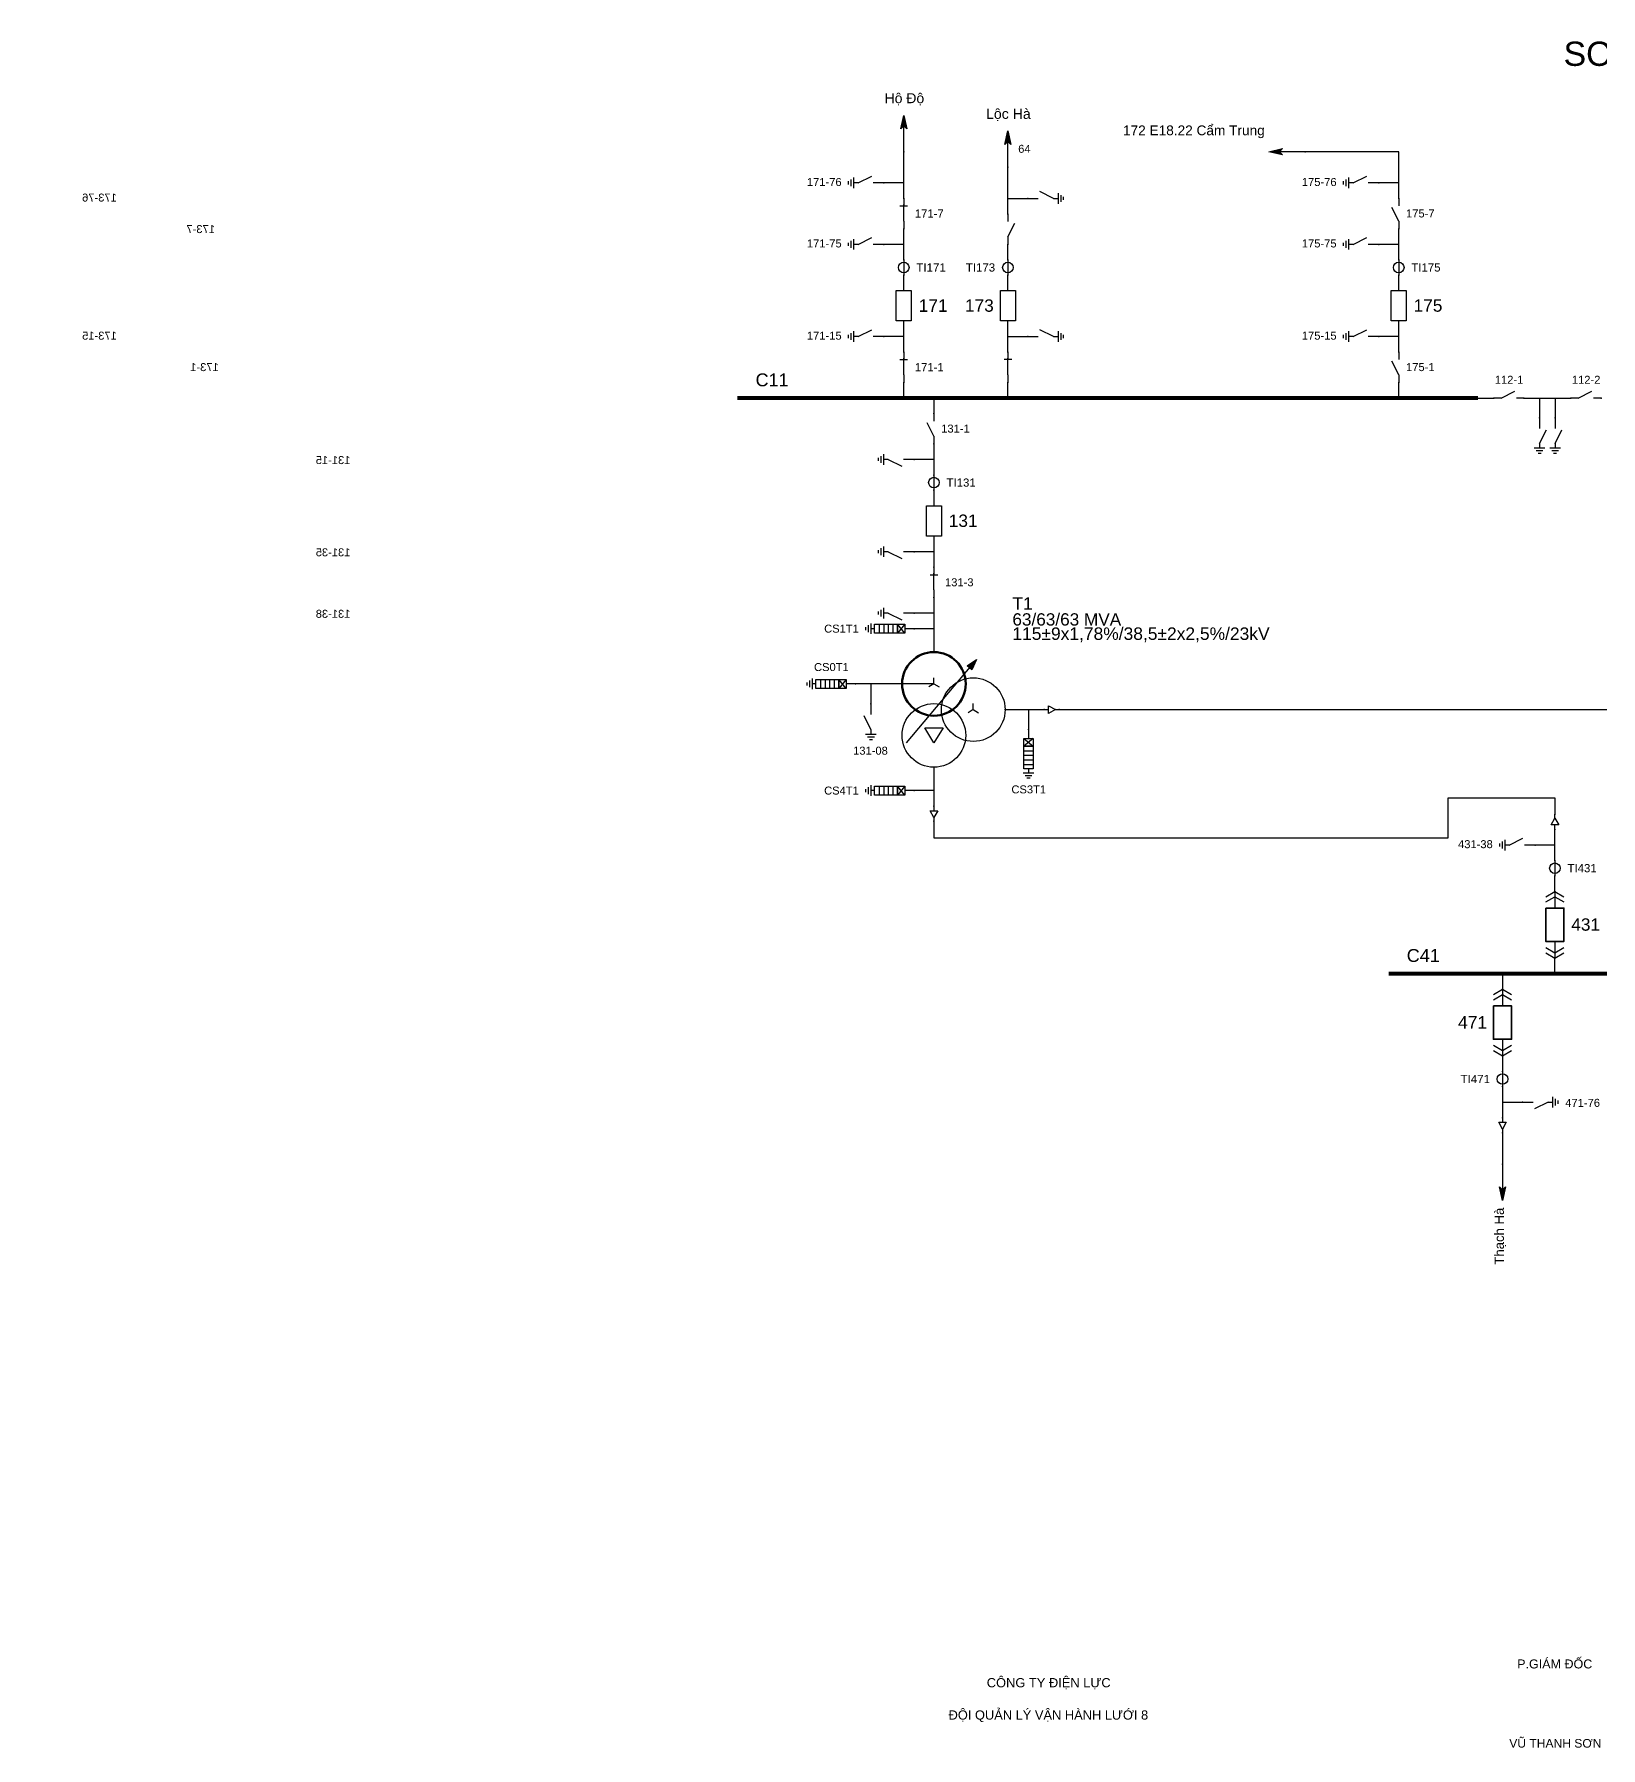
# Model space of a CAD drawing. Header units: millimetres. Extents: x -386 to 411, y 7 to 290.
# Drawn here: x -92.3 to 166.2, y 7.3 to 290.1 of the extents above; entities that cross this region are included whole.
import ezdxf

# ---------------------------------------------------------------- set-up
doc = ezdxf.new("R2010")
doc.units = ezdxf.units.MM
for name, color, linetype, lineweight in [('BUSBAR_110KV', 1, 'Continuous', 50), ('BUSBAR_22KV', 5, 'Continuous', 50), ('HV_110KV', 1, 'Continuous', 25), ('MV_22KV', 5, 'Continuous', 25), ('MV_35KV', 30, 'Continuous', 25)]:
    doc.layers.add(name, color=color, linetype=linetype, lineweight=lineweight)
doc.layers.add('SYM_PORTS', color=8, linetype='Continuous', plot=False)
doc.layers.add('TEXT', color=7, linetype='Continuous')
doc.styles.add('SLD_TEXT', font='arial.ttf')

# ---------------------------------------------------------------- blocks, each defined once
blk = doc.blocks.new('SYM_DISCONNECTOR_CLOSED')
at = {"lineweight": 25}
for points in [[(-0.625, 1.25), (0.625, 1.25)], [(0, 2.5), (0, 1.25)], [(0, -1.25), (0, 1.5)], [(0, -1.25), (0, -2.5)]]:
    blk.add_lwpolyline(points, dxfattribs=at)
at = {"layer": 'SYM_PORTS'}
for p in [(0, 2.5), (0, -2.5)]:
    blk.add_point(p, dxfattribs=at)
blk.add_attdef('DEVICE_CODE', (1.625, -0.5), '', height=2)
blk = doc.blocks.new('SYM_EARTHING_SWITCH_OPEN')
at = {"lineweight": 25}
for points in [[(0, 3), (0, 1.25)], [(0, -1.25), (-1.125, 1)], [(-0.875, -2), (0.875, -2)], [(-0.5625, -2.4375), (0.5625, -2.4375)], [(0, -1.25), (0, -2)], [(-0.25, -2.875), (0.25, -2.875)]]:
    blk.add_lwpolyline(points, dxfattribs=at)
at = {"layer": 'SYM_PORTS'}
blk.add_point((0, 3), dxfattribs=at)
blk.add_attdef('DEVICE_CODE', (1.875, 0), '', height=2)
blk = doc.blocks.new('SYM_CIRCUIT_BREAKER')
at = {"lineweight": 25}
blk.add_lwpolyline([(-1.25, 2.5), (1.25, 2.5), (1.25, -2.5), (-1.25, -2.5)], close=True, dxfattribs=at)
at = {"layer": 'SYM_PORTS'}
for p in [(0, 2.5), (0, -2.5)]:
    blk.add_point(p, dxfattribs=at)
blk.add_attdef('DEVICE_CODE', (2.25, -0.5), '', height=2)
at = {"flags": 1}
blk.add_attdef('RATING', (2.25, -3.5), '', height=2, dxfattribs=at)
blk = doc.blocks.new('SYM_CURRENT_TRANSFORMER')
at = {"lineweight": 25}
blk.add_lwpolyline([(0, 1.25), (0, -1.25)], dxfattribs=at)
blk.add_circle((0, 0), 0.875, dxfattribs=at)
at = {"layer": 'SYM_PORTS'}
for p in [(0, 1.25), (0, -1.25)]:
    blk.add_point(p, dxfattribs=at)
blk.add_attdef('DEVICE_CODE', (1.875, -1.75), '', height=2)
at = {"flags": 1}
blk.add_attdef('RATIO', (1.875, -4.75), '', height=2, dxfattribs=at)
blk = doc.blocks.new('SYM_LINE_FEEDER_ARROW')
blk.add_hatch(color=7).paths.add_polyline_path([(0, -3), (-0.5, -0.75), (0, -1.25), (0.5, -0.75)])
at = {"lineweight": 25}
blk.add_lwpolyline([(0, 3), (0, -1.25)], dxfattribs=at)
blk.add_lwpolyline([(0, -3), (-0.5, -0.75), (0, -1.25), (0.5, -0.75)], close=True, dxfattribs=at)
at = {"layer": 'SYM_PORTS'}
blk.add_point((0, 3), dxfattribs=at)
blk.add_attdef('LINE_NAME', (1.5, 0), '', height=2)
blk = doc.blocks.new('SYM_DISCONNECTOR_OPEN')
at = {"lineweight": 25}
for points in [[(0, -1.25), (-1.125, 1)], [(0, 2.5), (0, 1.25)], [(0, -1.25), (0, -2.5)]]:
    blk.add_lwpolyline(points, dxfattribs=at)
at = {"layer": 'SYM_PORTS'}
for p in [(0, 2.5), (0, -2.5)]:
    blk.add_point(p, dxfattribs=at)
blk.add_attdef('DEVICE_CODE', (1, -0.5), '', height=2)
blk = doc.blocks.new('SYM_SURGE_ARRESTER')
at = {"lineweight": 25}
for points in [[(0, 4), (0, 2.5)], [(-0.75, 2.5), (0.75, 1.25)], [(0.75, 2.5), (-0.75, 1.25)], [(-0.75, 0.5), (0.75, 0.5)], [(-0.75, -0.25), (0.75, -0.25)], [(-0.75, -1), (0.75, -1)], [(-0.75, -1.75), (0.75, -1.75)], [(0, -2.5), (0, -3.125)], [(-0.875, -3.125), (0.875, -3.125)], [(-0.5625, -3.5625), (0.5625, -3.5625)], [(-0.25, -4), (0.25, -4)]]:
    blk.add_lwpolyline(points, dxfattribs=at)
for points in [[(-0.75, 2.5), (0.75, 2.5), (0.75, 1.25), (-0.75, 1.25)], [(-0.75, 1.25), (0.75, 1.25), (0.75, -2.5), (-0.75, -2.5)]]:
    blk.add_lwpolyline(points, close=True, dxfattribs=at)
at = {"layer": 'SYM_PORTS'}
blk.add_point((0, 4), dxfattribs=at)
blk.add_attdef('DEVICE_CODE', (1.875, 1), '', height=2)
blk = doc.blocks.new('SYM_TRANSFORMER_3W')
blk.add_hatch(color=7).paths.add_polyline_path([(3.75, 8.25), (3.0125, 6.575), (2.2375, 7.225)])
at = {"lineweight": 25}
for points in [[(-7.75, -5.5), (3.0125, 7.35)], [(-3.25, 4.25), (-8.5, 4.25)], [(-3.25, 4.25), (-4.1125, 3.75)], [(-3.25, 4.25), (-3.25, 5.25)], [(-3.25, 4.25), (-2.3875, 3.75)], [(3.25, 0), (2.3875, -0.5)], [(3.25, 0), (3.25, 1)], [(3.25, 0), (4.1125, -0.5)]]:
    blk.add_lwpolyline(points, dxfattribs=at)
for points in [[(3.75, 8.25), (3.0125, 6.575), (2.2375, 7.225)], [(-4.75, -3), (-1.75, -3), (-3.25, -5.5)]]:
    blk.add_lwpolyline(points, close=True, dxfattribs=at)
at = {"lineweight": 50}
blk.add_circle((-3.25, 4.25), 5.25, dxfattribs=at)
at = {"lineweight": 25}
for centre in [(3.25, 0), (-3.25, -4.25)]:
    blk.add_circle(centre, 5.25, dxfattribs=at)
at = {"layer": 'SYM_PORTS'}
for p in [(-3.25, 9.5), (-8.5, 4.25), (8.5, 0), (-3.25, -9.5)]:
    blk.add_point(p, dxfattribs=at)
blk.add_attdef('DEVICE_CODE', (9.5, 6.5), '', height=2)
at = {"flags": 1}
for tag, p in [('POWER', (9.5, 3.5)), ('VOLTAGE_RATIO', (9.5, 0.5))]:
    blk.add_attdef(tag, p, '', height=2, dxfattribs=at)
blk = doc.blocks.new('SYM_CABLE_TERMINATION')
at = {"lineweight": 25}
blk.add_lwpolyline([(-0.625, 0.5), (0.625, 0.5), (0, -0.625)], close=True, dxfattribs=at)
for points in [[(0, 1.25), (0, 0.5)], [(0, -0.625), (0, -1.25)]]:
    blk.add_lwpolyline(points, dxfattribs=at)
at = {"layer": 'SYM_PORTS'}
for p in [(0, 1.25), (0, -1.25)]:
    blk.add_point(p, dxfattribs=at)
blk = doc.blocks.new('SYM_VOLTAGE_TRANSFORMER')
at = {"lineweight": 25}
for points in [[(0, 4.625), (0, 3.625)], [(0, 1.375), (-0.8625, 0.875)], [(0, 1.375), (0, 2.375)], [(0, 1.375), (0.8625, 0.875)], [(0, -2.375), (-0.8625, -2.875)], [(0, -2.375), (0, -1.375)], [(0, -2.375), (0.8625, -2.875)]]:
    blk.add_lwpolyline(points, dxfattribs=at)
blk.add_lwpolyline([(2.875, 0.25), (4.625, 0.25), (3.75, -1.25)], close=True, dxfattribs=at)
for centre in [(0, 1.375), (3.75, -0.5), (0, -2.375)]:
    blk.add_circle(centre, 2.25, dxfattribs=at)
at = {"layer": 'SYM_PORTS'}
blk.add_point((0, 4.625), dxfattribs=at)
blk.add_attdef('DEVICE_CODE', (7, 1.625), '', height=2)
at = {"flags": 1}
blk.add_attdef('RATIO', (7, -1.375), '', height=2, dxfattribs=at)
blk = doc.blocks.new('SYM_DRAWOUT_BREAKER')
at = {"lineweight": 25}
for points in [[(-1.5, 4.625), (0, 5.5), (1.5, 4.625)], [(-1.5, 3.75), (0, 4.625), (1.5, 3.75)], [(0, 5.5), (0, 2.75)], [(0, -2.75), (0, -5.5)], [(-1.5, -3.75), (0, -4.625), (1.5, -3.75)], [(-1.5, -4.625), (0, -5.5), (1.5, -4.625)]]:
    blk.add_lwpolyline(points, dxfattribs=at)
at = {"lineweight": 35}
blk.add_lwpolyline([(-1.5, 2.75), (1.5, 2.75), (1.5, -2.75), (-1.5, -2.75)], close=True, dxfattribs=at)
at = {"layer": 'SYM_PORTS'}
for p in [(0, 5.5), (0, -5.5)]:
    blk.add_point(p, dxfattribs=at)
blk.add_attdef('DEVICE_CODE', (2.5, 2.5), '', height=2)
at = {"flags": 1}
blk.add_attdef('RATING', (2.5, -0.5), '', height=2, dxfattribs=at)

msp = doc.modelspace()

# ---------------------------------------------------------------- linework, layer by layer
at = {"layer": 'BUSBAR_110KV', "const_width": 0.66}
msp.add_lwpolyline([(23.7, 230.06), (145.93, 230.06)], dxfattribs=at)
at = {"layer": 'BUSBAR_22KV', "const_width": 0.66}
msp.add_lwpolyline([(131.15, 135.06), (224.61, 135.06)], dxfattribs=at)
at = {"layer": 'HV_110KV'}
for points in [[(51.15, 265.57), (51.15, 270.71)], [(132.83, 265.57), (132.83, 270.71), (117.39, 270.71)], [(68.34, 263), (68.34, 268.14)], [(51.15, 265.57), (47.87, 265.57)], [(51.15, 263), (51.15, 265.57)], [(68.34, 260.42), (68.34, 263)], [(68.34, 263), (71.61, 263)], [(132.83, 265.57), (129.55, 265.57)], [(132.83, 263), (132.83, 265.57)], [(51.15, 255.42), (51.15, 258)], [(132.83, 255.42), (132.83, 258)], [(51.15, 255.42), (47.87, 255.42)], [(51.15, 252.85), (51.15, 255.42)], [(68.34, 252.85), (68.34, 255.42)], [(132.83, 255.42), (129.55, 255.42)], [(132.83, 252.85), (132.83, 255.42)], [(51.15, 247.78), (51.15, 250.35)], [(68.34, 247.78), (68.34, 250.35)], [(132.83, 247.78), (132.83, 250.35)], [(51.15, 240.21), (51.15, 242.78)], [(68.34, 240.21), (68.34, 242.78)], [(132.83, 240.21), (132.83, 242.78)], [(51.15, 240.21), (47.87, 240.21)], [(51.15, 237.64), (51.15, 240.21)], [(68.34, 237.64), (68.34, 240.21)], [(68.34, 240.21), (71.61, 240.21)], [(132.83, 240.21), (129.55, 240.21)], [(132.83, 237.64), (132.83, 240.21)], [(51.15, 230.06), (51.15, 232.64)], [(68.34, 230.06), (68.34, 232.64)], [(132.83, 230.06), (132.83, 232.64)], [(56.13, 230.06), (56.13, 227.49)], [(145.93, 230.06), (148.5, 230.06)], [(153.5, 230.06), (156.07, 230.06)], [(156.07, 230.06), (156.07, 226.79)], [(156.07, 230.06), (158.64, 230.06)], [(158.64, 230.06), (158.64, 226.79)], [(158.64, 230.06), (161.21, 230.06)], [(56.13, 222.49), (56.13, 219.92)], [(56.13, 219.92), (52.85, 219.92)], [(56.13, 219.92), (56.13, 217.35)], [(56.13, 214.85), (56.13, 212.28)], [(56.13, 207.28), (56.13, 204.7)], [(56.13, 204.7), (52.85, 204.7)], [(56.13, 204.7), (56.13, 202.13)], [(56.13, 197.13), (56.13, 194.56)], [(56.13, 194.56), (52.85, 194.56)], [(56.13, 194.56), (56.13, 191.99)], [(56.13, 191.99), (52.85, 191.99)], [(56.13, 191.99), (56.13, 188.13)], [(45.74, 182.88), (43.17, 182.88)], [(50.88, 182.88), (45.74, 182.88)], [(45.74, 182.88), (45.74, 179.6)]]:
    msp.add_lwpolyline(points, dxfattribs=at)
at = {"layer": 'MV_22KV'}
for points in [[(56.13, 169.13), (56.13, 165.27)], [(56.13, 165.27), (52.85, 165.27)], [(56.13, 165.27), (56.13, 162.7)], [(56.13, 160.2), (56.13, 157.5), (141, 157.5), (141, 164.05), (158.6, 164.05), (158.6, 161.35)], [(158.6, 156.28), (158.6, 158.85)], [(158.6, 156.28), (155.33, 156.28)], [(158.6, 153.71), (158.6, 156.28)], [(158.6, 148.64), (158.6, 151.21)], [(158.6, 135.06), (158.6, 137.64)], [(149.96, 135.06), (149.96, 132.49)], [(149.96, 121.49), (149.96, 118.92)], [(149.96, 116.42), (149.96, 113.85)], [(149.96, 113.85), (153.24, 113.85)], [(149.96, 113.85), (149.96, 111.28)], [(149.96, 108.78), (149.96, 103.63)]]:
    msp.add_lwpolyline(points, dxfattribs=at)
at = {"layer": 'MV_35KV'}
for points in [[(76.81, 178.63), (79.51, 178.63), (216, 178.63), (216, 167.51), (343.5, 167.51), (343.5, 232.01), (381.42, 232.01), (381.42, 209.93), (378.72, 209.93)], [(67.88, 178.63), (71.74, 178.63)], [(71.74, 178.63), (71.74, 175.35)], [(71.74, 178.63), (74.31, 178.63)]]:
    msp.add_lwpolyline(points, dxfattribs=at)

# ---------------------------------------------------------------- block references
at = {"layer": 'HV_110KV'}
for p, rotation in [((51.15, 273.71), 180), ((68.34, 271.14), 180), ((114.39, 270.71), 270)]:
    msp.add_blockref('SYM_LINE_FEEDER_ARROW', p, dxfattribs=dict(at, rotation=rotation))
ref = msp.add_blockref('SYM_EARTHING_SWITCH_OPEN', (44.87, 265.57), dxfattribs=dict(at, rotation=270))
ref.add_attrib('DEVICE_CODE', '171-76', (35.17, 265.05), dxfattribs={"layer": 'TEXT', "height": 1.319, "style": 'SLD_TEXT'})
ref = msp.add_blockref('SYM_EARTHING_SWITCH_OPEN', (126.55, 265.57), dxfattribs=dict(at, rotation=270))
ref.add_attrib('DEVICE_CODE', '175-76', (116.84, 265.05), dxfattribs={"layer": 'TEXT', "height": 1.319, "style": 'SLD_TEXT'})
ref = msp.add_blockref('SYM_EARTHING_SWITCH_OPEN', (74.61, 263), dxfattribs=dict(at, xscale=-1, rotation=90))
ref.add_attrib('DEVICE_CODE', '173-76', (78.69, 262.48), dxfattribs={"layer": 'TEXT', "extrusion": (0, 0, -1), "height": 1.319, "style": 'SLD_TEXT'})
ref = msp.add_blockref('SYM_DISCONNECTOR_CLOSED', (51.15, 260.5), dxfattribs=at)
ref.add_attrib('DEVICE_CODE', '171-7', (52.98, 259.84), dxfattribs={"layer": 'TEXT', "height": 1.332, "style": 'SLD_TEXT'})
ref = msp.add_blockref('SYM_DISCONNECTOR_OPEN', (132.83, 260.5), dxfattribs=at)
ref.add_attrib('DEVICE_CODE', '175-7', (134.03, 259.86), dxfattribs={"layer": 'TEXT', "height": 1.321, "style": 'SLD_TEXT'})
ref = msp.add_blockref('SYM_DISCONNECTOR_OPEN', (68.34, 257.92), dxfattribs=dict(at, xscale=-1))
ref.add_attrib('DEVICE_CODE', '173-7', (62.5, 257.28), dxfattribs={"layer": 'TEXT', "extrusion": (0, 0, -1), "height": 1.321, "style": 'SLD_TEXT'})
ref = msp.add_blockref('SYM_EARTHING_SWITCH_OPEN', (44.87, 255.42), dxfattribs=dict(at, rotation=270))
ref.add_attrib('DEVICE_CODE', '171-75', (35.17, 254.91), dxfattribs={"layer": 'TEXT', "height": 1.319, "style": 'SLD_TEXT'})
ref = msp.add_blockref('SYM_EARTHING_SWITCH_OPEN', (126.55, 255.42), dxfattribs=dict(at, rotation=270))
ref.add_attrib('DEVICE_CODE', '175-75', (116.84, 254.91), dxfattribs={"layer": 'TEXT', "height": 1.319, "style": 'SLD_TEXT'})
ref = msp.add_blockref('SYM_CURRENT_TRANSFORMER', (51.15, 251.6), dxfattribs=at)
ref.add_attrib('DEVICE_CODE', 'TI171', (53.23, 250.92), dxfattribs={"layer": 'TEXT', "height": 1.363, "style": 'SLD_TEXT'})
ref = msp.add_blockref('SYM_CURRENT_TRANSFORMER', (68.34, 251.6), dxfattribs=at)
ref.add_attrib('DEVICE_CODE', 'TI173', (61.4, 250.93), dxfattribs={"layer": 'TEXT', "height": 1.352, "style": 'SLD_TEXT'})
ref = msp.add_blockref('SYM_CURRENT_TRANSFORMER', (132.83, 251.6), dxfattribs=at)
ref.add_attrib('DEVICE_CODE', 'TI175', (134.9, 250.93), dxfattribs={"layer": 'TEXT', "height": 1.352, "style": 'SLD_TEXT'})
ref = msp.add_blockref('SYM_CIRCUIT_BREAKER', (51.15, 245.28), dxfattribs=at)
ref.add_attrib('DEVICE_CODE', '171', (53.6, 244.28), dxfattribs={"layer": 'TEXT', "height": 2.059, "style": 'SLD_TEXT'})
ref = msp.add_blockref('SYM_CIRCUIT_BREAKER', (68.34, 245.28), dxfattribs=at)
ref.add_attrib('DEVICE_CODE', '173', (61.25, 244.3), dxfattribs={"layer": 'TEXT', "height": 2.041, "style": 'SLD_TEXT'})
ref = msp.add_blockref('SYM_CIRCUIT_BREAKER', (132.83, 245.28), dxfattribs=at)
ref.add_attrib('DEVICE_CODE', '175', (135.28, 244.3), dxfattribs={"layer": 'TEXT', "height": 2.041, "style": 'SLD_TEXT'})
ref = msp.add_blockref('SYM_EARTHING_SWITCH_OPEN', (74.61, 240.21), dxfattribs=dict(at, xscale=-1, rotation=90))
ref.add_attrib('DEVICE_CODE', '173-15', (78.69, 239.69), dxfattribs={"layer": 'TEXT', "extrusion": (0, 0, -1), "height": 1.319, "style": 'SLD_TEXT'})
ref = msp.add_blockref('SYM_EARTHING_SWITCH_OPEN', (44.87, 240.21), dxfattribs=dict(at, rotation=270))
ref.add_attrib('DEVICE_CODE', '171-15', (35.17, 239.69), dxfattribs={"layer": 'TEXT', "height": 1.319, "style": 'SLD_TEXT'})
ref = msp.add_blockref('SYM_EARTHING_SWITCH_OPEN', (126.55, 240.21), dxfattribs=dict(at, rotation=270))
ref.add_attrib('DEVICE_CODE', '175-15', (116.84, 239.69), dxfattribs={"layer": 'TEXT', "height": 1.319, "style": 'SLD_TEXT'})
ref = msp.add_blockref('SYM_DISCONNECTOR_CLOSED', (68.34, 235.14), dxfattribs=dict(at, xscale=-1))
ref.add_attrib('DEVICE_CODE', '173-1', (61.87, 234.5), dxfattribs={"layer": 'TEXT', "extrusion": (0, 0, -1), "height": 1.321, "style": 'SLD_TEXT'})
ref = msp.add_blockref('SYM_DISCONNECTOR_CLOSED', (51.15, 235.14), dxfattribs=at)
ref.add_attrib('DEVICE_CODE', '171-1', (52.98, 234.48), dxfattribs={"layer": 'TEXT', "height": 1.332, "style": 'SLD_TEXT'})
ref = msp.add_blockref('SYM_DISCONNECTOR_OPEN', (132.83, 235.14), dxfattribs=at)
ref.add_attrib('DEVICE_CODE', '175-1', (134.03, 234.5), dxfattribs={"layer": 'TEXT', "height": 1.321, "style": 'SLD_TEXT'})
ref = msp.add_blockref('SYM_DISCONNECTOR_OPEN', (151, 230.06), dxfattribs=dict(at, rotation=270))
ref.add_attrib('DEVICE_CODE', '112-1', (148.68, 232.41), dxfattribs={"layer": 'TEXT', "height": 1.318, "style": 'SLD_TEXT'})
ref = msp.add_blockref('SYM_DISCONNECTOR_OPEN', (163.71, 230.06), dxfattribs=dict(at, rotation=270))
ref.add_attrib('DEVICE_CODE', '112-2', (161.4, 232.41), dxfattribs={"layer": 'TEXT', "height": 1.318, "style": 'SLD_TEXT'})
ref = msp.add_blockref('SYM_EARTHING_SWITCH_OPEN', (158.64, 223.79), dxfattribs=dict(at, xscale=-1))
ref.add_attrib('DEVICE_CODE', '112-25', (161.58, 218.39), dxfattribs={"layer": 'TEXT', "extrusion": (0, 0, -1), "height": 1.316, "style": 'SLD_TEXT'})
ref = msp.add_blockref('SYM_EARTHING_SWITCH_OPEN', (156.07, 223.79), dxfattribs=dict(at, xscale=-1))
ref.add_attrib('DEVICE_CODE', '112-15', (153.38, 218.39), dxfattribs={"layer": 'TEXT', "extrusion": (0, 0, -1), "height": 1.316, "style": 'SLD_TEXT'})
ref = msp.add_blockref('SYM_DISCONNECTOR_OPEN', (56.13, 224.99), dxfattribs=at)
ref.add_attrib('DEVICE_CODE', '131-1', (57.33, 224.35), dxfattribs={"layer": 'TEXT', "height": 1.318, "style": 'SLD_TEXT'})
ref = msp.add_blockref('SYM_EARTHING_SWITCH_OPEN', (230.13, 219.92), dxfattribs=dict(at, xscale=-1, rotation=270))
ref.add_attrib('DEVICE_CODE', '132-25', (220.42, 219.16), dxfattribs={"layer": 'TEXT', "extrusion": (0, 0, -1), "height": 1.316, "style": 'SLD_TEXT'})
ref = msp.add_blockref('SYM_EARTHING_SWITCH_OPEN', (187.48, 219.92), dxfattribs=dict(at, xscale=-1, rotation=270))
ref.add_attrib('DEVICE_CODE', 'TUC12-24', (174.79, 219.13), dxfattribs={"layer": 'TEXT', "extrusion": (0, 0, -1), "height": 1.335, "style": 'SLD_TEXT'})
ref = msp.add_blockref('SYM_EARTHING_SWITCH_OPEN', (49.85, 219.92), dxfattribs=dict(at, xscale=-1, rotation=270))
ref.add_attrib('DEVICE_CODE', '131-15', (40.15, 219.16), dxfattribs={"layer": 'TEXT', "extrusion": (0, 0, -1), "height": 1.316, "style": 'SLD_TEXT'})
ref = msp.add_blockref('SYM_CURRENT_TRANSFORMER', (56.13, 216.1), dxfattribs=at)
ref.add_attrib('DEVICE_CODE', 'TI131', (58.21, 215.43), dxfattribs={"layer": 'TEXT', "height": 1.349, "style": 'SLD_TEXT'})
ref = msp.add_blockref('SYM_VOLTAGE_TRANSFORMER', (193.76, 208.86), dxfattribs=dict(at, xscale=-1))
ref.add_attrib('DEVICE_CODE', 'TUC12', (188.9, 201.68), dxfattribs={"layer": 'TEXT', "extrusion": (0, 0, -1), "height": 1.34, "style": 'SLD_TEXT'})
ref = msp.add_blockref('SYM_CIRCUIT_BREAKER', (56.13, 209.78), dxfattribs=at)
ref.add_attrib('DEVICE_CODE', '131', (58.58, 208.79), dxfattribs={"layer": 'TEXT', "height": 2.041, "style": 'SLD_TEXT'})
ref = msp.add_blockref('SYM_EARTHING_SWITCH_OPEN', (230.13, 204.7), dxfattribs=dict(at, xscale=-1, rotation=270))
ref.add_attrib('DEVICE_CODE', '132-35', (220.42, 203.94), dxfattribs={"layer": 'TEXT', "extrusion": (0, 0, -1), "height": 1.316, "style": 'SLD_TEXT'})
ref = msp.add_blockref('SYM_EARTHING_SWITCH_OPEN', (49.85, 204.7), dxfattribs=dict(at, xscale=-1, rotation=270))
ref.add_attrib('DEVICE_CODE', '131-35', (40.15, 203.94), dxfattribs={"layer": 'TEXT', "extrusion": (0, 0, -1), "height": 1.316, "style": 'SLD_TEXT'})
ref = msp.add_blockref('SYM_DISCONNECTOR_CLOSED', (56.13, 199.63), dxfattribs=at)
ref.add_attrib('DEVICE_CODE', '131-3', (57.96, 198.99), dxfattribs={"layer": 'TEXT', "height": 1.318, "style": 'SLD_TEXT'})
ref = msp.add_blockref('SYM_EARTHING_SWITCH_OPEN', (230.13, 194.56), dxfattribs=dict(at, xscale=-1, rotation=270))
ref.add_attrib('DEVICE_CODE', '132-38', (220.42, 193.79), dxfattribs={"layer": 'TEXT', "extrusion": (0, 0, -1), "height": 1.316, "style": 'SLD_TEXT'})
ref = msp.add_blockref('SYM_EARTHING_SWITCH_OPEN', (49.85, 194.56), dxfattribs=dict(at, xscale=-1, rotation=270))
ref.add_attrib('DEVICE_CODE', '131-38', (40.15, 193.79), dxfattribs={"layer": 'TEXT', "extrusion": (0, 0, -1), "height": 1.316, "style": 'SLD_TEXT'})
ref = msp.add_blockref('SYM_TRANSFORMER_3W', (59.38, 178.63), dxfattribs=at)
ref.add_attrib('DEVICE_CODE', 'T1', (69.08, 195.11), dxfattribs={"layer": 'TEXT', "height": 2.056, "style": 'SLD_TEXT'})
ref = msp.add_blockref('SYM_SURGE_ARRESTER', (48.85, 191.99), dxfattribs=dict(at, rotation=270))
ref.add_attrib('DEVICE_CODE', 'CS1T1', (38.02, 191.34), dxfattribs={"layer": 'TEXT', "height": 1.314, "style": 'SLD_TEXT'})
ref = msp.add_blockref('SYM_SURGE_ARRESTER', (39.17, 182.88), dxfattribs=dict(at, rotation=270))
ref.add_attrib('DEVICE_CODE', 'CS0T1', (36.35, 185), dxfattribs={"layer": 'TEXT', "height": 1.314, "style": 'SLD_TEXT'})
ref = msp.add_blockref('SYM_EARTHING_SWITCH_OPEN', (45.74, 176.6), dxfattribs=at)
ref.add_attrib('DEVICE_CODE', '131-08', (42.8, 171.2), dxfattribs={"layer": 'TEXT', "height": 1.316, "style": 'SLD_TEXT'})
at = {"layer": 'MV_22KV'}
ref = msp.add_blockref('SYM_SURGE_ARRESTER', (48.85, 165.27), dxfattribs=dict(at, rotation=270))
ref.add_attrib('DEVICE_CODE', 'CS4T1', (38.02, 164.62), dxfattribs={"layer": 'TEXT', "height": 1.314, "style": 'SLD_TEXT'})
for name, p in [('SYM_CABLE_TERMINATION', (56.13, 161.45)), ('SYM_CABLE_TERMINATION', (149.96, 110.03)), ('SYM_LINE_FEEDER_ARROW', (149.96, 100.63))]:
    msp.add_blockref(name, p, dxfattribs=at)
at = {"layer": 'MV_22KV', "rotation": 180}
msp.add_blockref('SYM_CABLE_TERMINATION', (158.6, 160.1), dxfattribs=at)
at = {"layer": 'MV_22KV'}
ref = msp.add_blockref('SYM_EARTHING_SWITCH_OPEN', (152.33, 156.28), dxfattribs=dict(at, rotation=270))
ref.add_attrib('DEVICE_CODE', '431-38', (142.62, 155.77), dxfattribs={"layer": 'TEXT', "height": 1.316, "style": 'SLD_TEXT'})
ref = msp.add_blockref('SYM_CURRENT_TRANSFORMER', (158.6, 152.46), dxfattribs=at)
ref.add_attrib('DEVICE_CODE', 'TI431', (160.68, 151.79), dxfattribs={"layer": 'TEXT', "height": 1.349, "style": 'SLD_TEXT'})
ref = msp.add_blockref('SYM_DRAWOUT_BREAKER', (158.6, 143.14), dxfattribs=at)
ref.add_attrib('DEVICE_CODE', '431', (161.3, 142.15), dxfattribs={"layer": 'TEXT', "height": 2.041, "style": 'SLD_TEXT'})
ref = msp.add_blockref('SYM_EARTHING_SWITCH_OPEN', (234.76, 128.79), dxfattribs=dict(at, xscale=-1))
ref.add_attrib('DEVICE_CODE', '412-15', (232.07, 123.39), dxfattribs={"layer": 'TEXT', "extrusion": (0, 0, -1), "height": 1.316, "style": 'SLD_TEXT'})
ref = msp.add_blockref('SYM_DRAWOUT_BREAKER', (149.96, 126.99), dxfattribs=at)
ref.add_attrib('DEVICE_CODE', '471', (142.62, 125.99), dxfattribs={"layer": 'TEXT', "height": 2.059, "style": 'SLD_TEXT'})
ref = msp.add_blockref('SYM_CURRENT_TRANSFORMER', (149.96, 117.67), dxfattribs=at)
ref.add_attrib('DEVICE_CODE', 'TI471', (143.03, 116.99), dxfattribs={"layer": 'TEXT', "height": 1.363, "style": 'SLD_TEXT'})
ref = msp.add_blockref('SYM_EARTHING_SWITCH_OPEN', (156.24, 113.85), dxfattribs=dict(at, rotation=90))
ref.add_attrib('DEVICE_CODE', '471-76', (160.31, 113.08), dxfattribs={"layer": 'TEXT', "height": 1.319, "style": 'SLD_TEXT'})
at = {"layer": 'MV_35KV', "rotation": 90}
msp.add_blockref('SYM_CABLE_TERMINATION', (75.56, 178.63), dxfattribs=at)
at = {"layer": 'MV_35KV'}
ref = msp.add_blockref('SYM_SURGE_ARRESTER', (71.74, 171.35), dxfattribs=at)
ref.add_attrib('DEVICE_CODE', 'CS3T1', (68.92, 164.81), dxfattribs={"layer": 'TEXT', "height": 1.314, "style": 'SLD_TEXT'})

# ---------------------------------------------------------------- texts
at = {"layer": 'TEXT', "attachment_point": 7, "style": 'SLD_TEXT'}
for s, insert, char_height in [('SƠ ĐỒ NHẤT THỨ TRẠM 110KV CẦU PHỦ', (160.03, 283.99), 4.002), ('Hộ Độ', (47.99, 278.35), 1.651), ('Lộc Hà', (64.73, 275.76), 1.668), ('172 E18.22 Cẩm Trung', (87.33, 272.94), 1.611), ('64', (70.04, 270.51), 1.309), ('C11', (26.7, 231.96), 2.13), ('63/63/63 MVA', (69.08, 192.48), 2.028), ('115±9x1,78%/38,5±2x2,5%/23kV', (69.08, 189.76), 2.0567), ('C41', (134.15, 136.96), 2.13), ('P.GIÁM ĐỐC', (152.37, 20.38), 1.48), ('CÔNG TY ĐIỆN LỰC', (64.85, 16.95), 1.5195), ('ĐỘI QUẢN LÝ VẬN HÀNH LƯỚI 8', (58.55, 11.54), 1.5166), ('VŨ THANH SƠN', (151.07, 7.31), 1.4259)]:
    msp.add_mtext(s, dxfattribs=dict(at, insert=insert, char_height=char_height))
at = {"layer": 'TEXT', "insert": (150.53, 87.04), "char_height": 1.551, "attachment_point": 7, "rotation": 90, "style": 'SLD_TEXT'}
msp.add_mtext('Thạch Hà', dxfattribs=at)

doc.saveas('drawing.dxf')
